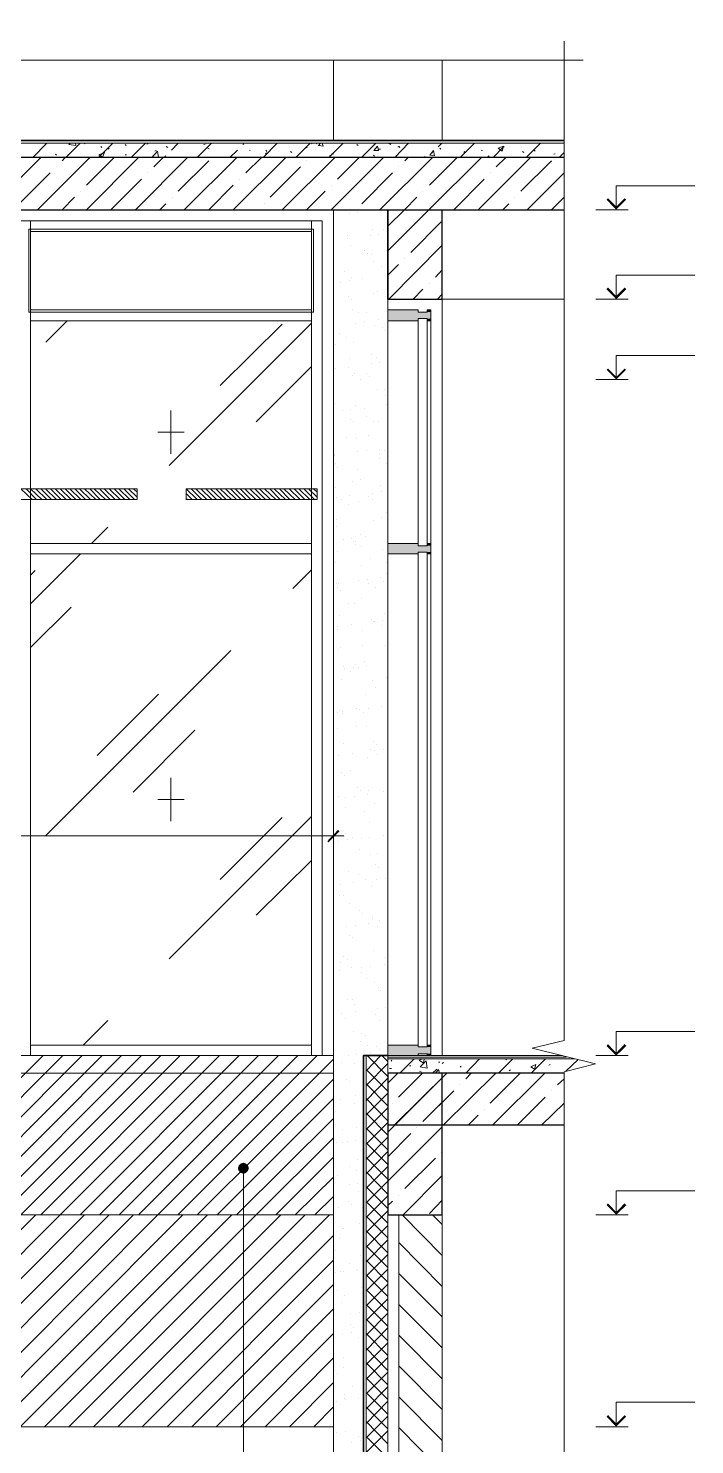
# Model space of a CAD drawing. Header units: millimetres. Extents: x -356862 to 418287, y 0 to 839748.
# Drawn here: x 394611 to 397737, y 784292 to 790936 of the extents above; entities that cross this region are included whole.
import ezdxf

# ---------------------------------------------------------------- set-up
doc = ezdxf.new("R2010")
doc.units = ezdxf.units.MM
doc.layers.add('PDF _Геометрия', color=7, linetype='Continuous', true_color=0xbababa)
doc.layers.add('PDF _Сплошная заливка', color=7, linetype='Continuous', true_color=0xf50000)

msp = doc.modelspace()

# ---------------------------------------------------------------- linework, layer by layer
at = {"layer": 'PDF _Геометрия', "color": 7, "lineweight": 5}
for points in [[(397212.9051, 790786.9913), (397124.1422, 790786.9913), (384697.3381, 790786.9913), (384660.534, 790936.3728), (384586.9257, 790639.7748), (384550.1216, 790786.9913), (372125.4824, 790786.9913), (372036.7196, 790786.9913)], [(397124.1422, 790875.7542), (397124.1422, 790786.9913), (397124.1422, 786188.6408), (396974.7608, 786151.8367), (397271.3587, 786078.2285), (397124.1422, 786041.4243), (397124.1422, 781440.9089), (397124.1422, 781352.146)], [(397124.1422, 790412.4553), (394097.5443, 790412.4553), (394097.5443, 790330.1872), (394097.5443, 790786.9913)], [(397124.1422, 790408.1254), (394097.5443, 790408.1254)], [(397124.1422, 790397.3006), (394097.5443, 790397.3006)], [(396552.5959, 789665.548), (397124.1422, 789665.548)], [(395084.7608, 786117.1975), (395338.0598, 786117.1975)], [(395459.2969, 786117.1975), (395664.967, 786117.1975)], [(395788.369, 786117.1975), (396041.668, 786117.1975)], [(397115.4824, 786117.1975), (396297.1319, 786117.1975), (396297.1319, 786034.9295)], [(397134.967, 786110.7027), (396297.1319, 786110.7027)], [(397176.101, 786102.0429), (396297.1319, 786102.0429)], [(390414.967, 785370.2903), (396041.668, 785370.2903)], [(390414.967, 784376.579), (396041.668, 784376.579)]]:
    msp.add_lwpolyline(points, dxfattribs=at)
at = {"layer": 'PDF _Геометрия', "color": 7, "lineweight": 9}
for points in [[(396041.668, 790786.9913), (396041.668, 790412.4553)], [(396552.5959, 790412.4553), (396552.5959, 790786.9913)], [(396041.668, 790085.548), (396041.668, 781819.7748)], [(396552.5959, 786117.1975), (396552.5959, 789665.548)], [(390414.967, 786117.1975), (396041.668, 786117.1975)], [(390414.967, 786034.9295), (396041.668, 786034.9295)], [(396349.0907, 785370.2903), (396349.0907, 781687.713)], [(397124.1422, 781687.713), (396552.5959, 781687.713), (396552.5959, 785370.2903)], [(396297.1319, 783480.2903), (396297.1319, 784354.9295)]]:
    msp.add_lwpolyline(points, dxfattribs=at)
at = {"layer": 'PDF _Геометрия', "lineweight": 5}
for points in [[(394632.2866, 790330.1872), (394697.235, 790397.3006)], [(394785.9979, 790330.1872), (394853.1113, 790397.3006)], [(394831.4618, 790397.3006), (394833.6268, 790386.4759), (394801.1526, 790390.8058), (394807.6474, 790397.3006)], [(394872.5959, 790397.3006), (394876.9257, 790395.1357)], [(394939.7093, 790330.1872), (395006.8227, 790397.3006)], [(395093.4206, 790330.1872), (395160.534, 790397.3006)], [(395281.7711, 790364.8264), (395314.2453, 790397.3006)], [(395403.0082, 790330.1872), (395470.1216, 790397.3006)], [(395712.5959, 790330.1872), (395777.5443, 790397.3006)], [(395866.3072, 790330.1872), (395933.4206, 790397.3006)], [(395939.9154, 790397.3006), (395942.0804, 790395.1357)], [(395959.4, 790397.3006), (395963.7299, 790395.1357)], [(395989.7093, 790397.3006), (395994.0391, 790384.3109), (395972.3897, 790386.4759), (395981.0495, 790397.3006)], [(396020.0185, 790330.1872), (396087.1319, 790397.3006)], [(396173.7299, 790330.1872), (396240.8433, 790397.3006)], [(396299.2969, 790397.3006), (396310.1216, 790390.8058), (396312.2866, 790397.3006)], [(396329.6062, 790330.1872), (396394.5546, 790397.3006)], [(396533.1113, 790379.981), (396550.4309, 790397.3006)], [(396637.0288, 790330.1872), (396704.1422, 790397.3006)], [(396946.6165, 790330.1872), (397013.7299, 790397.3006)], [(394738.369, 790345.3419), (394742.6989, 790341.012)], [(394796.8227, 790343.1769), (394803.3175, 790347.5068)], [(394950.534, 790382.146), (394954.8639, 790377.8161)], [(394974.3484, 790330.1872), (394980.8433, 790332.3522)], [(394985.1732, 790369.1563), (394989.5031, 790373.4862)], [(395065.2763, 790390.8058), (395069.6062, 790386.4759)], [(395065.2763, 790343.1769), (395071.7711, 790343.1769)], [(395167.0288, 790392.9707), (395173.5237, 790395.1357)], [(395190.8433, 790330.1872), (395216.8227, 790360.4965), (395221.1526, 790330.1872)], [(395203.833, 790360.4965), (395210.3278, 790362.6614)], [(395251.4618, 790334.5171), (395255.7917, 790338.847)], [(395257.9567, 790382.146), (395264.4515, 790377.8161)], [(395433.3175, 790390.8058), (395439.8123, 790392.9707)], [(395452.802, 790373.4862), (395459.2969, 790371.3212)], [(395556.7196, 790330.1872), (395591.3587, 790364.8264)], [(395617.3381, 790390.8058), (395621.668, 790395.1357)], [(395647.6474, 790364.8264), (395651.9773, 790362.6614)], [(395723.4206, 790347.5068), (395727.7505, 790351.8367)], [(395725.5855, 790364.8264), (395729.9154, 790358.3315)], [(395840.3278, 790358.3315), (395846.8227, 790354.0017)], [(395911.7711, 790373.4862), (395918.266, 790377.8161)], [(396024.3484, 790338.847), (396030.8433, 790338.847)], [(396035.1732, 790349.6718), (396041.668, 790345.3419)], [(396152.0804, 790390.8058), (396158.5752, 790386.4759)], [(396230.0185, 790341.012), (396234.3484, 790336.6821)], [(396253.833, 790369.1563), (396262.4928, 790369.1563)], [(396344.7608, 790379.981), (396353.4206, 790382.146)], [(396346.9257, 790382.146), (396353.4206, 790377.8161)], [(396422.6989, 790332.3522), (396427.0288, 790330.1872)], [(396468.1629, 790330.1872), (396472.4928, 790334.5171)], [(396500.6371, 790349.6718), (396507.1319, 790354.0017)], [(396541.7711, 790373.4862), (396546.101, 790369.1563)], [(396654.3484, 790354.0017), (396658.6783, 790358.3315)], [(396734.4515, 790364.8264), (396740.9464, 790362.6614)], [(396764.7608, 790330.1872), (396771.2556, 790338.847), (396773.4206, 790330.1872)], [(396790.7402, 790330.1872), (396840.534, 790379.981)], [(396836.2041, 790377.8161), (396842.6989, 790382.146)], [(396929.2969, 790358.3315), (396935.7917, 790354.0017)], [(396983.4206, 790364.8264), (396987.7505, 790360.4965)], [(397076.5134, 790345.3419), (397083.0082, 790347.5068)], [(397100.3278, 790330.1872), (397124.1422, 790354.0017)], [(394424.4515, 790085.548), (394669.0907, 790330.1872)], [(394653.9361, 790085.548), (394898.5752, 790330.1872)], [(394740.534, 790286.8882), (394740.534, 790286.8882)], [(394768.6783, 790315.0326), (394783.833, 790330.1872)], [(394883.4206, 790085.548), (395128.0598, 790330.1872)], [(394883.4206, 790200.2903), (395013.3175, 790330.1872)], [(395112.9051, 790085.548), (395357.5443, 790330.1872)], [(395199.5031, 790286.8882), (395242.802, 790330.1872)], [(395314.2453, 790172.146), (395457.1319, 790315.0326)], [(395342.3897, 790085.548), (395589.1938, 790330.1872)], [(395571.8742, 790085.548), (395818.6783, 790330.1872)], [(395630.3278, 790258.7439), (395703.9361, 790330.1872)], [(395745.0701, 790144.0017), (395887.9567, 790286.8882)], [(395801.3587, 790085.548), (396048.1629, 790330.1872)], [(395916.101, 790315.0326), (395916.101, 790315.0326)], [(396030.8433, 790085.548), (396277.6474, 790330.1872)], [(396061.1526, 790228.4346), (396162.9051, 790330.1872)], [(396260.3278, 790085.548), (396507.1319, 790330.1872)], [(396297.1319, 789892.8676), (396489.8123, 790085.548), (396736.6165, 790330.1872)], [(396346.9257, 790286.8882), (396346.9257, 790286.8882)], [(396377.235, 790315.0326), (396392.3897, 790330.1872)], [(396491.9773, 790200.2903), (396621.8742, 790330.1872)], [(396721.4618, 790085.548), (396966.101, 790330.1872)], [(396805.8948, 790286.8882), (396851.3587, 790330.1872)], [(396920.6371, 790172.146), (397065.6886, 790315.0326)], [(394567.3381, 790113.6924), (394712.3897, 790258.7439)], [(394998.1629, 790085.548), (395141.0495, 790228.4346)], [(395171.3587, 790258.7439), (395171.3587, 790258.7439)], [(395457.1319, 790085.548), (395571.8742, 790200.2903)], [(395602.1835, 790228.4346), (395602.1835, 790228.4346)], [(396030.8433, 790200.2903), (396030.8433, 790200.2903)], [(396175.8948, 790113.6924), (396318.7814, 790258.7439)], [(396606.7196, 790085.548), (396749.6062, 790228.4346)], [(396777.7505, 790258.7439), (396777.7505, 790258.7439)], [(396950.9464, 790085.548), (397124.1422, 790258.7439)], [(394768.6783, 790085.548), (394827.1319, 790144.0017)], [(394855.2763, 790172.146), (394855.2763, 790172.146)], [(395286.101, 790144.0017), (395286.101, 790144.0017)], [(395916.101, 790085.548), (396002.6989, 790172.146)], [(396297.1319, 790007.6099), (396375.0701, 790085.548), (396433.5237, 790144.0017)], [(396461.668, 790172.146), (396461.668, 790172.146)], [(396892.4928, 790144.0017), (396892.4928, 790144.0017)], [(397065.6886, 790085.548), (397124.1422, 790144.0017)], [(395227.6474, 790085.548), (395255.7917, 790113.6924)], [(395686.6165, 790085.548), (395686.6165, 790085.548)], [(395716.9257, 790113.6924), (395716.9257, 790113.6924)], [(396145.5855, 790085.548), (396145.5855, 790085.548)], [(396836.2041, 790085.548), (396864.3484, 790113.6924)], [(396405.3794, 789884.2078), (396548.266, 790029.2594)], [(396301.4618, 789665.548), (396552.5959, 789918.847)], [(396297.1319, 789778.1254), (396346.9257, 789827.9192)], [(396377.235, 789856.0635), (396377.235, 789856.0635)], [(396520.1216, 789769.4656), (396552.5959, 789804.1047)], [(396491.9773, 789741.3212), (396491.9773, 789741.3212)], [(396416.2041, 789665.548), (396461.668, 789713.1769)], [(396530.9464, 789665.548), (396552.5959, 789689.3625)], [(396312.2866, 786091.2181), (396316.6165, 786095.548)], [(396353.4206, 786034.9295), (396420.534, 786102.0429)], [(396468.1629, 786102.0429), (396463.833, 786082.5584), (396444.3484, 786095.548), (396461.668, 786102.0429)], [(396535.2763, 786086.8882), (396541.7711, 786086.8882)], [(396552.5959, 786080.3934), (396559.0907, 786084.7233)], [(396663.0082, 786034.9295), (396727.9567, 786102.0429)], [(396816.7196, 786034.9295), (396883.833, 786102.0429)], [(396849.1938, 786102.0429), (396853.5237, 786097.713)], [(396970.4309, 786034.9295), (397037.5443, 786102.0429)], [(397132.802, 786043.5893), (397189.0907, 786097.713)], [(396297.1319, 785757.8161), (396552.5959, 786013.28)], [(396305.7917, 786056.579), (396314.4515, 786056.579)], [(396327.4412, 785790.2903), (396574.2453, 786034.9295)], [(396398.8845, 786069.5687), (396405.3794, 786069.5687)], [(396446.5134, 786043.5893), (396453.0082, 786041.4243)], [(396507.1319, 786034.9295), (396526.6165, 786054.414)], [(396520.1216, 786034.9295), (396535.2763, 786052.2491), (396539.6062, 786034.9295)], [(396556.9257, 785790.2903), (396803.7299, 786034.9295)], [(396637.0288, 786067.4037), (396641.3587, 786063.0738)], [(396641.3587, 786037.0944), (396643.5237, 786034.9295)], [(396663.0082, 786008.9501), (396688.9876, 786034.9295)], [(396777.7505, 785894.2078), (396918.4721, 786034.9295)], [(396788.5752, 785790.2903), (397033.2144, 786034.9295)], [(396866.5134, 786045.7542), (396873.0082, 786050.0841)], [(397052.6989, 786071.7336), (397059.1938, 786076.0635)], [(396606.7196, 785952.6614), (396461.668, 785807.6099), (396552.5959, 785898.5377)], [(396634.8639, 785980.8058), (396634.8639, 785980.8058)], [(397065.6886, 785952.6614), (397065.6886, 785952.6614)], [(397093.833, 785980.8058), (397124.1422, 786008.9501)], [(396318.7814, 785894.2078), (396318.7814, 785894.2078)], [(396318.7814, 785894.2078), (396318.7814, 785894.2078)], [(396903.3175, 785790.2903), (397035.3794, 785922.3522)], [(397018.0598, 785790.2903), (397124.1422, 785894.2078)], [(396673.833, 785790.2903), (396721.4618, 785837.9192)], [(396749.6062, 785866.0635), (396749.6062, 785866.0635)], [(396297.1319, 785528.3315), (396552.5959, 785783.7955)], [(396297.1319, 785643.0738), (396405.3794, 785751.3212)], [(396433.5237, 785779.4656), (396433.5237, 785779.4656)], [(396377.235, 785493.6924), (396520.1216, 785636.579)], [(396548.266, 785664.7233), (396548.266, 785664.7233)], [(396368.5752, 785370.2903), (396552.5959, 785554.3109)], [(396297.1319, 785413.5893), (396318.7814, 785435.2388)], [(396346.9257, 785463.3831), (396346.9257, 785463.3831)], [(396491.9773, 785376.7852), (396552.5959, 785439.5687)], [(396552.5959, 785179.7748), (396364.2453, 785370.2903)], [(396552.5959, 785324.8264), (396507.1319, 785370.2903)], [(396552.5959, 785034.7233), (396349.0907, 785240.3934)], [(396552.5959, 784891.8367), (396349.0907, 785095.3419)], [(396552.5959, 784746.7852), (396349.0907, 784950.2903)], [(396552.5959, 784601.7336), (396349.0907, 784805.2388)], [(396552.5959, 784456.6821), (396349.0907, 784662.3522)], [(396552.5959, 784311.6305), (396349.0907, 784517.3006)], [(396552.5959, 784166.579), (396349.0907, 784372.2491)]]:
    msp.add_lwpolyline(points, dxfattribs=at)
for points in [[(394967.8536, 790354.0017), (394959.1938, 790332.3522), (394941.8742, 790343.1769)], [(396249.5031, 790384.3109), (396253.833, 790362.6614), (396232.1835, 790362.6614)], [(396511.4618, 790362.6614), (396515.7917, 790338.847), (396494.1422, 790341.012)], [(396840.534, 790384.3109), (396814.5546, 790373.4862), (396834.0391, 790360.4965)], [(396448.6783, 786065.2388), (396476.8227, 786093.3831), (396481.1526, 786058.7439)], [(396344.7608, 786034.9295), (396297.1319, 785987.3006)], [(396459.5031, 786034.9295), (396346.9257, 785922.3522)], [(396992.0804, 786076.0635), (396968.266, 786065.2388), (396985.5855, 786054.414)]]:
    msp.add_lwpolyline(points, close=True, dxfattribs=at)
at = {"layer": 'PDF _Геометрия', "color": 7, "lineweight": 30}
for points in [[(397124.1422, 790330.1872), (393995.7917, 790330.1872), (393995.7917, 790085.548), (397124.1422, 790085.548)], [(396297.1319, 790085.548), (396297.1319, 789665.548), (396552.5959, 789665.548), (396552.5959, 790085.548)], [(397124.1422, 785790.2903), (396297.1319, 785790.2903), (396297.1319, 785370.2903), (396552.5959, 785370.2903), (396552.5959, 786034.9295)], [(397124.1422, 786034.9295), (396297.1319, 786034.9295), (396297.1319, 785790.2903)]]:
    msp.add_lwpolyline(points, dxfattribs=at)
at = {"layer": 'PDF _Геометрия', "color": 112, "lineweight": 5, "true_color": 0x00b85c}
for points in [[(397368.7814, 790085.548), (397368.7814, 790198.1254), (397736.8227, 790198.1254)], [(397273.5237, 790085.548), (397425.0701, 790085.548)], [(397368.7814, 789665.548), (397368.7814, 789778.1254), (397736.8227, 789778.1254)], [(397273.5237, 789665.548), (397425.0701, 789665.548)], [(397368.7814, 789288.847), (397368.7814, 789401.4243), (397736.8227, 789401.4243)], [(397273.5237, 789288.847), (397425.0701, 789288.847)], [(397368.7814, 786117.1975), (397368.7814, 786229.7748), (397736.8227, 786229.7748)], [(397273.5237, 786117.1975), (397425.0701, 786117.1975)], [(397368.7814, 785370.2903), (397368.7814, 785482.8676), (397736.8227, 785482.8676)], [(397273.5237, 785370.2903), (397425.0701, 785370.2903)], [(397368.7814, 784376.579), (397368.7814, 784491.3212), (397736.8227, 784491.3212)], [(397273.5237, 784376.579), (397425.0701, 784376.579)]]:
    msp.add_lwpolyline(points, dxfattribs=at)
at = {"layer": 'PDF _Геометрия', "color": 112, "lineweight": 0, "true_color": 0x00b85c}
for points, const_width in [([(397412.0804, 790136.4243), (397368.7814, 790093.1254), (397326.5649, 790136.4243)], 10.7159), ([(397412.0804, 789716.4243), (397368.7814, 789673.1254), (397326.5649, 789716.4243)], 10.7159), ([(397412.0804, 789337.5584), (397368.7814, 789295.3419), (397326.5649, 789337.5584)], 9.1851), ([(397412.0804, 784427.4553), (397368.7814, 784384.1563), (397326.5649, 784427.4553)], 10.7159)]:
    msp.add_lwpolyline(points, dxfattribs=dict(at, const_width=const_width))
at = {"layer": 'PDF _Геометрия', "color": 24, "lineweight": 18, "true_color": 0xa12502}
msp.add_lwpolyline([(396297.1319, 786117.1975), (396182.3897, 786117.1975), (396182.3897, 785370.2903), (396182.3897, 781917.1975), (396041.668, 781917.1975), (396041.668, 790085.548), (396297.1319, 790085.548)], close=True, dxfattribs=at)
for points in [[(396117.4412, 790066.0635), (396117.4412, 790066.0635)], [(396156.4103, 790070.3934), (396156.4103, 790070.3934)], [(396041.668, 790027.0944), (396041.668, 790027.0944)], [(396043.833, 789944.8264), (396043.833, 789944.8264)], [(396108.7814, 789964.3109), (396108.7814, 789964.3109)], [(396108.7814, 789951.3212), (396108.7814, 789951.3212)], [(396214.8639, 789966.4759), (396214.8639, 789966.4759)], [(396223.5237, 789992.4553), (396223.5237, 789992.4553)], [(396253.833, 789970.8058), (396253.833, 789970.8058)], [(396275.4824, 789994.6202), (396275.4824, 789994.6202)], [(396121.7711, 789916.6821), (396121.7711, 789916.6821)], [(396186.7196, 789895.0326), (396186.7196, 789895.0326)], [(396186.7196, 789892.8676), (396186.7196, 789892.8676)], [(396201.8742, 789879.8779), (396201.8742, 789879.8779)], [(396221.3587, 789873.3831), (396221.3587, 789873.3831)], [(396227.8536, 789843.0738), (396227.8536, 789843.0738)], [(396268.9876, 789819.2594), (396268.9876, 789819.2594)], [(396076.3072, 789745.6511), (396076.3072, 789745.6511)], [(396095.7917, 789797.6099), (396095.7917, 789797.6099)], [(396117.4412, 789752.146), (396117.4412, 789752.146)], [(396128.266, 789765.1357), (396128.266, 789765.1357)], [(396180.2247, 789760.8058), (396180.2247, 789760.8058)], [(396286.3072, 789773.7955), (396286.3072, 789773.7955)], [(396113.1113, 789678.5377), (396113.1113, 789678.5377)], [(396232.1835, 789691.5274), (396232.1835, 789691.5274)], [(396249.5031, 789700.1872), (396249.5031, 789700.1872)], [(396284.1422, 789678.5377), (396284.1422, 789678.5377)], [(396126.101, 789665.548), (396126.101, 789665.548)], [(396132.5959, 789615.7542), (396132.5959, 789615.7542)], [(396158.5752, 789602.7645), (396158.5752, 789602.7645)], [(396195.3794, 789602.7645), (396195.3794, 789602.7645)], [(396041.668, 789539.981), (396041.668, 789539.981)], [(396147.7505, 789552.9707), (396147.7505, 789552.9707)], [(396188.8845, 789559.4656), (396188.8845, 789559.4656)], [(396236.5134, 789542.146), (396236.5134, 789542.146)], [(396251.668, 789568.1254), (396251.668, 789568.1254)], [(396069.8123, 789505.3419), (396069.8123, 789505.3419)], [(396104.4515, 789483.6924), (396104.4515, 789483.6924)], [(396273.3175, 789531.3212), (396273.3175, 789531.3212)], [(396286.3072, 789518.3315), (396286.3072, 789518.3315)], [(396052.4928, 789451.2181), (396052.4928, 789451.2181)], [(396136.9257, 789464.2078), (396136.9257, 789464.2078)], [(396221.3587, 789407.9192), (396221.3587, 789407.9192)], [(396050.3278, 789338.6408), (396050.3278, 789338.6408)], [(396113.1113, 789347.3006), (396113.1113, 789347.3006)], [(396119.6062, 789388.4346), (396119.6062, 789388.4346)], [(396219.1938, 789362.4553), (396219.1938, 789362.4553)], [(396243.0082, 789392.7645), (396243.0082, 789392.7645)], [(396260.3278, 789366.7852), (396260.3278, 789366.7852)], [(396132.5959, 789308.3315), (396132.5959, 789308.3315)], [(396141.2556, 789314.8264), (396141.2556, 789314.8264)], [(396167.235, 789288.847), (396167.235, 789288.847)], [(396197.5443, 789316.9913), (396197.5443, 789316.9913)], [(396212.6989, 789304.0017), (396212.6989, 789304.0017)], [(396041.668, 789213.0738), (396041.668, 789213.0738)], [(396247.3381, 789241.2181), (396247.3381, 789241.2181)], [(396279.8123, 789241.2181), (396279.8123, 789241.2181)], [(396284.1422, 789213.0738), (396284.1422, 789213.0738)], [(396045.9979, 789174.1047), (396045.9979, 789174.1047)], [(396082.802, 789141.6305), (396082.802, 789141.6305)], [(396121.7711, 789145.9604), (396121.7711, 789145.9604)], [(396147.7505, 789165.445), (396147.7505, 789165.445)], [(396186.7196, 789154.6202), (396186.7196, 789154.6202)], [(396292.802, 789169.7748), (396292.802, 789169.7748)], [(396041.668, 789083.1769), (396041.668, 789083.1769)], [(396123.9361, 789102.6614), (396123.9361, 789102.6614)], [(396136.9257, 789089.6718), (396136.9257, 789089.6718)], [(396197.5443, 789113.4862), (396197.5443, 789113.4862)], [(396230.0185, 789094.0017), (396230.0185, 789094.0017)], [(396251.668, 789091.8367), (396251.668, 789091.8367)], [(396104.4515, 789018.2285), (396104.4515, 789018.2285)], [(396152.0804, 789013.8986), (396152.0804, 789013.8986)], [(396206.2041, 789026.8882), (396206.2041, 789026.8882)], [(396048.1629, 788935.9604), (396048.1629, 788935.9604)], [(396154.2453, 788948.9501), (396154.2453, 788948.9501)], [(396195.3794, 788955.445), (396195.3794, 788955.445)], [(396258.1629, 788961.9398), (396258.1629, 788961.9398)], [(396258.1629, 788942.4553), (396258.1629, 788942.4553)], [(396281.9773, 788955.445), (396281.9773, 788955.445)], [(396045.9979, 788933.7955), (396045.9979, 788933.7955)], [(396048.1629, 788888.3315), (396048.1629, 788888.3315)], [(396050.3278, 788896.9913), (396050.3278, 788896.9913)], [(396063.3175, 788875.3419), (396063.3175, 788875.3419)], [(396260.3278, 788918.6408), (396260.3278, 788918.6408)], [(396292.802, 788896.9913), (396292.802, 788896.9913)], [(396130.4309, 788812.5584), (396130.4309, 788812.5584)], [(396156.4103, 788864.5171), (396156.4103, 788864.5171)], [(396167.235, 788821.2181), (396167.235, 788821.2181)], [(396052.4928, 788784.414), (396052.4928, 788784.414)], [(396119.6062, 788743.28), (396119.6062, 788743.28)], [(396208.369, 788741.1151), (396208.369, 788741.1151)], [(396225.6886, 788756.2697), (396225.6886, 788756.2697)], [(396262.4928, 788790.9089), (396262.4928, 788790.9089)], [(396266.8227, 788762.7645), (396266.8227, 788762.7645)], [(396056.8227, 788734.6202), (396056.8227, 788734.6202)], [(396080.6371, 788723.7955), (396080.6371, 788723.7955)], [(396113.1113, 788702.146), (396113.1113, 788702.146)], [(396160.7402, 788715.1357), (396160.7402, 788715.1357)], [(396223.5237, 788728.1254), (396223.5237, 788728.1254)], [(396056.8227, 788632.8676), (396056.8227, 788632.8676)], [(396230.0185, 788626.3728), (396230.0185, 788626.3728)], [(396266.8227, 788641.5274), (396266.8227, 788641.5274)], [(396290.6371, 788665.3419), (396290.6371, 788665.3419)], [(396056.8227, 788598.2285), (396056.8227, 788598.2285)], [(396087.1319, 788537.6099), (396087.1319, 788537.6099)], [(396128.266, 788541.9398), (396128.266, 788541.9398)], [(396167.235, 788563.5893), (396167.235, 788563.5893)], [(396191.0495, 788550.5996), (396191.0495, 788550.5996)], [(396061.1526, 788483.4862), (396061.1526, 788483.4862)], [(396134.7608, 788526.7852), (396134.7608, 788526.7852)], [(396143.4206, 788528.9501), (396143.4206, 788528.9501)], [(396147.7505, 788513.7955), (396147.7505, 788513.7955)], [(396175.8948, 788507.3006), (396175.8948, 788507.3006)], [(396271.1526, 788489.981), (396271.1526, 788489.981)], [(396050.3278, 788431.5274), (396050.3278, 788431.5274)], [(396171.5649, 788414.2078), (396171.5649, 788414.2078)], [(396217.0288, 788451.012), (396217.0288, 788451.012)], [(396292.802, 788431.5274), (396292.802, 788431.5274)], [(396158.5752, 788344.9295), (396158.5752, 788344.9295)], [(396199.7093, 788349.2594), (396199.7093, 788349.2594)], [(396262.4928, 788357.9192), (396262.4928, 788357.9192)], [(396277.6474, 788340.5996), (396277.6474, 788340.5996)], [(396292.802, 788379.5687), (396292.802, 788379.5687)], [(396054.6577, 788329.7748), (396054.6577, 788329.7748)], [(396058.9876, 788312.4553), (396058.9876, 788312.4553)], [(396065.4824, 788334.1047), (396065.4824, 788334.1047)], [(396074.1422, 788299.4656), (396074.1422, 788299.4656)], [(396206.2041, 788331.9398), (396206.2041, 788331.9398)], [(396238.6783, 788312.4553), (396238.6783, 788312.4553)], [(396113.1113, 788236.6821), (396113.1113, 788236.6821)], [(396141.2556, 788236.6821), (396141.2556, 788236.6821)], [(396175.8948, 788262.6614), (396175.8948, 788262.6614)], [(396071.9773, 788182.5584), (396071.9773, 788182.5584)], [(396126.101, 788139.2594), (396126.101, 788139.2594)], [(396219.1938, 788165.2388), (396219.1938, 788165.2388)], [(396232.1835, 788152.2491), (396232.1835, 788152.2491)], [(396234.3484, 788152.2491), (396234.3484, 788152.2491)], [(396271.1526, 788156.579), (396271.1526, 788156.579)], [(396281.9773, 788191.2181), (396281.9773, 788191.2181)], [(396058.9876, 788115.445), (396058.9876, 788115.445)], [(396061.1526, 788130.5996), (396061.1526, 788130.5996)], [(396180.2247, 788113.28), (396180.2247, 788113.28)], [(396268.9876, 788137.0944), (396268.9876, 788137.0944)], [(396067.6474, 788022.3522), (396067.6474, 788022.3522)], [(396076.3072, 788033.1769), (396076.3072, 788033.1769)], [(396178.0598, 788041.8367), (396178.0598, 788041.8367)], [(396286.3072, 788039.6718), (396286.3072, 788039.6718)], [(396089.2969, 787942.2491), (396089.2969, 787942.2491)], [(396145.5855, 787950.9089), (396145.5855, 787950.9089)], [(396186.7196, 787963.8986), (396186.7196, 787963.8986)], [(396197.5443, 787946.579), (396197.5443, 787946.579)], [(396080.6371, 787881.6305), (396080.6371, 787881.6305)], [(396093.6268, 787931.4243), (396093.6268, 787931.4243)], [(396121.7711, 787920.5996), (396121.7711, 787920.5996)], [(396134.7608, 787937.9192), (396134.7608, 787937.9192)], [(396158.5752, 787937.9192), (396158.5752, 787937.9192)], [(396225.6886, 787875.1357), (396225.6886, 787875.1357)], [(396290.6371, 787890.2903), (396290.6371, 787890.2903)], [(396191.0495, 787812.3522), (396191.0495, 787812.3522)], [(396240.8433, 787844.8264), (396240.8433, 787844.8264)], [(396152.0804, 787747.4037), (396152.0804, 787747.4037)], [(396206.2041, 787745.2388), (396206.2041, 787745.2388)], [(396268.9876, 787753.8986), (396268.9876, 787753.8986)], [(396297.1319, 787740.9089), (396297.1319, 787740.9089)], [(396058.9876, 787725.7542), (396058.9876, 787725.7542)], [(396069.8123, 787736.579), (396069.8123, 787736.579)], [(396084.967, 787732.2491), (396084.967, 787732.2491)], [(396084.967, 787723.5893), (396084.967, 787723.5893)], [(396165.0701, 787738.7439), (396165.0701, 787738.7439)], [(396184.5546, 787725.7542), (396184.5546, 787725.7542)], [(396061.1526, 787649.981), (396061.1526, 787649.981)], [(396152.0804, 787660.8058), (396152.0804, 787660.8058)], [(396195.3794, 787662.9707), (396195.3794, 787662.9707)], [(396091.4618, 787582.8676), (396091.4618, 787582.8676)], [(396214.8639, 787552.5584), (396214.8639, 787552.5584)], [(396230.0185, 787589.3625), (396230.0185, 787589.3625)], [(396236.5134, 787548.2285), (396236.5134, 787548.2285)], [(396245.1732, 787576.3728), (396245.1732, 787576.3728)], [(396277.6474, 787552.5584), (396277.6474, 787552.5584)], [(396067.6474, 787524.414), (396067.6474, 787524.414)], [(396130.4309, 787533.0738), (396130.4309, 787533.0738)], [(396201.8742, 787513.5893), (396201.8742, 787513.5893)], [(396247.3381, 787530.9089), (396247.3381, 787530.9089)], [(396078.4721, 787446.4759), (396078.4721, 787446.4759)], [(396095.7917, 787431.3212), (396095.7917, 787431.3212)], [(396123.9361, 787455.1357), (396123.9361, 787455.1357)], [(396154.2453, 787375.0326), (396154.2453, 787375.0326)], [(396169.4, 787362.0429), (396169.4, 787362.0429)], [(396206.2041, 787362.0429), (396206.2041, 787362.0429)], [(396277.6474, 787355.548), (396277.6474, 787355.548)], [(396067.6474, 787333.8986), (396067.6474, 787333.8986)], [(396100.1216, 787327.4037), (396100.1216, 787327.4037)], [(396100.1216, 787281.9398), (396100.1216, 787281.9398)], [(396139.0907, 787331.7336), (396139.0907, 787331.7336)], [(396204.0391, 787340.3934), (396204.0391, 787340.3934)], [(396236.5134, 787299.2594), (396236.5134, 787299.2594)], [(396186.7196, 787260.2903), (396186.7196, 787260.2903)], [(396210.534, 787212.6614), (396210.534, 787212.6614)], [(396080.6371, 787160.7027), (396080.6371, 787160.7027)], [(396095.7917, 787145.548), (396095.7917, 787145.548)], [(396097.9567, 787160.7027), (396097.9567, 787160.7027)], [(396275.4824, 787147.713), (396275.4824, 787147.713)], [(396065.4824, 787121.7336), (396065.4824, 787121.7336)], [(396106.6165, 787132.5584), (396106.6165, 787132.5584)], [(396130.4309, 787139.0532), (396130.4309, 787139.0532)], [(396162.9051, 787084.9295), (396162.9051, 787084.9295)], [(396171.5649, 787134.7233), (396171.5649, 787134.7233)], [(396212.6989, 787141.2181), (396212.6989, 787141.2181)], [(396214.8639, 787061.1151), (396214.8639, 787061.1151)], [(396240.8433, 787013.4862), (396240.8433, 787013.4862)], [(396249.5031, 787063.28), (396249.5031, 787063.28)], [(396110.9464, 786981.012), (396110.9464, 786981.012)], [(396160.7402, 786965.8573), (396160.7402, 786965.8573)], [(396193.2144, 786944.2078), (396193.2144, 786944.2078)], [(396253.833, 787000.4965), (396253.833, 787000.4965)], [(396284.1422, 786948.5377), (396284.1422, 786948.5377)], [(396074.1422, 786920.3934), (396074.1422, 786920.3934)], [(396136.9257, 786929.0532), (396136.9257, 786929.0532)], [(396221.3587, 786911.7336), (396221.3587, 786911.7336)], [(396243.0082, 786942.0429), (396243.0082, 786942.0429)], [(396069.8123, 786868.4346), (396069.8123, 786868.4346)], [(396089.2969, 786870.5996), (396089.2969, 786870.5996)], [(396115.2763, 786831.6305), (396115.2763, 786831.6305)], [(396165.0701, 786799.1563), (396165.0701, 786799.1563)], [(396180.2247, 786786.1666), (396180.2247, 786786.1666)], [(396223.5237, 786771.012), (396223.5237, 786771.012)], [(396225.6886, 786762.3522), (396225.6886, 786762.3522)], [(396255.9979, 786749.3625), (396255.9979, 786749.3625)], [(396104.4515, 786723.3831), (396104.4515, 786723.3831)], [(396119.6062, 786680.0841), (396119.6062, 786680.0841)], [(396145.5855, 786727.713), (396145.5855, 786727.713)], [(396208.369, 786736.3728), (396208.369, 786736.3728)], [(396247.3381, 786723.3831), (396247.3381, 786723.3831)], [(396132.5959, 786673.5893), (396132.5959, 786673.5893)], [(396230.0185, 786610.8058), (396230.0185, 786610.8058)], [(396043.833, 786574.0017), (396043.833, 786574.0017)], [(396076.3072, 786554.5171), (396076.3072, 786554.5171)], [(396091.4618, 786582.6614), (396091.4618, 786582.6614)], [(396106.6165, 786569.6718), (396106.6165, 786569.6718)], [(396279.8123, 786543.6924), (396279.8123, 786543.6924)], [(396286.3072, 786576.1666), (396286.3072, 786576.1666)], [(396071.9773, 786515.548), (396071.9773, 786515.548)], [(396126.101, 786530.7027), (396126.101, 786530.7027)], [(396173.7299, 786509.0532), (396173.7299, 786509.0532)], [(396175.8948, 786530.7027), (396175.8948, 786530.7027)], [(396195.3794, 786478.7439), (396195.3794, 786478.7439)], [(396217.0288, 786535.0326), (396217.0288, 786535.0326)], [(396234.3484, 786461.4243), (396234.3484, 786461.4243)], [(396251.668, 786437.6099), (396251.668, 786437.6099)], [(396264.6577, 786424.6202), (396264.6577, 786424.6202)], [(396106.6165, 786379.1563), (396106.6165, 786379.1563)], [(396130.4309, 786381.3212), (396130.4309, 786381.3212)], [(396139.0907, 786357.5068), (396139.0907, 786357.5068)], [(396080.6371, 786316.3728), (396080.6371, 786316.3728)], [(396097.9567, 786292.5584), (396097.9567, 786292.5584)], [(396143.4206, 786325.0326), (396143.4206, 786325.0326)], [(396240.8433, 786312.0429), (396240.8433, 786312.0429)], [(396249.5031, 786338.0223), (396249.5031, 786338.0223)], [(396258.1629, 786283.8986), (396258.1629, 786283.8986)], [(396288.4721, 786342.3522), (396288.4721, 786342.3522)], [(396134.7608, 786229.7748), (396134.7608, 786229.7748)], [(396175.8948, 786223.28), (396175.8948, 786223.28)], [(396169.4, 786184.3109), (396169.4, 786184.3109)], [(396191.0495, 786210.2903), (396191.0495, 786210.2903)], [(396201.8742, 786162.6614), (396201.8742, 786162.6614)], [(396245.1732, 786160.4965), (396245.1732, 786160.4965)], [(396258.1629, 786147.5068), (396258.1629, 786147.5068)], [(396078.4721, 786086.8882), (396078.4721, 786086.8882)], [(396110.9464, 786117.1975), (396110.9464, 786117.1975)], [(396139.0907, 786080.3934), (396139.0907, 786080.3934)], [(396152.0804, 786123.6924), (396152.0804, 786123.6924)], [(396214.8639, 786132.3522), (396214.8639, 786132.3522)], [(396045.9979, 786008.9501), (396045.9979, 786008.9501)], [(396102.2866, 786006.7852), (396102.2866, 786006.7852)], [(396115.2763, 785993.7955), (396115.2763, 785993.7955)], [(396076.3072, 785911.5274), (396076.3072, 785911.5274)], [(396141.2556, 785892.0429), (396141.2556, 785892.0429)], [(396145.5855, 785928.847), (396145.5855, 785928.847)], [(396050.3278, 785857.4037), (396050.3278, 785857.4037)], [(396041.668, 785779.4656), (396041.668, 785779.4656)], [(396052.4928, 785792.4553), (396052.4928, 785792.4553)], [(396084.967, 785772.9707), (396084.967, 785772.9707)], [(396149.9154, 785779.4656), (396149.9154, 785779.4656)], [(396043.833, 785705.8573), (396043.833, 785705.8573)], [(396056.8227, 785708.0223), (396056.8227, 785708.0223)], [(396084.967, 785710.1872), (396084.967, 785710.1872)], [(396108.7814, 785716.6821), (396108.7814, 785716.6821)], [(396147.7505, 785718.847), (396147.7505, 785718.847)], [(396154.2453, 785630.0841), (396154.2453, 785630.0841)], [(396061.1526, 785556.4759), (396061.1526, 785556.4759)], [(396115.2763, 785597.6099), (396115.2763, 785597.6099)], [(396149.9154, 785578.1254), (396149.9154, 785578.1254)], [(396117.4412, 785513.1769), (396117.4412, 785513.1769)], [(396156.4103, 785519.6718), (396156.4103, 785519.6718)], [(396113.1113, 785430.9089), (396113.1113, 785430.9089)], [(396126.101, 785417.9192), (396126.101, 785417.9192)], [(396158.5752, 785478.5377), (396158.5752, 785478.5377)], [(396065.4824, 785407.0944), (396065.4824, 785407.0944)], [(396178.0598, 785402.7645), (396178.0598, 785402.7645)], [(396082.802, 785307.5068), (396082.802, 785307.5068)], [(396087.1319, 785305.3419), (396087.1319, 785305.3419)], [(396165.0701, 785329.1563), (396165.0701, 785329.1563)], [(396069.8123, 785257.713), (396069.8123, 785257.713)], [(396052.4928, 785203.5893), (396052.4928, 785203.5893)], [(396169.4, 785179.7748), (396169.4, 785179.7748)], [(396050.3278, 785101.8367), (396050.3278, 785101.8367)], [(396076.3072, 785106.1666), (396076.3072, 785106.1666)], [(396091.4618, 785106.1666), (396091.4618, 785106.1666)], [(396119.6062, 785140.8058), (396119.6062, 785140.8058)], [(396149.9154, 785110.4965), (396149.9154, 785110.4965)], [(396154.2453, 785114.8264), (396154.2453, 785114.8264)], [(396173.7299, 785028.2285), (396173.7299, 785028.2285)], [(396061.1526, 785013.0738), (396061.1526, 785013.0738)], [(396080.6371, 784956.7852), (396080.6371, 784956.7852)], [(396095.7917, 784991.4243), (396095.7917, 784991.4243)], [(396045.9979, 784926.4759), (396045.9979, 784926.4759)], [(396121.7711, 784909.1563), (396121.7711, 784909.1563)], [(396162.9051, 784913.4862), (396162.9051, 784913.4862)], [(396123.9361, 784855.0326), (396123.9361, 784855.0326)], [(396136.9257, 784842.0429), (396136.9257, 784842.0429)], [(396180.2247, 784878.847), (396180.2247, 784878.847)], [(396084.967, 784807.4037), (396084.967, 784807.4037)], [(396126.101, 784816.0635), (396126.101, 784816.0635)], [(396158.5752, 784796.579), (396158.5752, 784796.579)], [(396089.2969, 784701.3212), (396089.2969, 784701.3212)], [(396048.1629, 784640.7027), (396048.1629, 784640.7027)], [(396063.3175, 784627.713), (396063.3175, 784627.713)], [(396089.2969, 784655.8573), (396089.2969, 784655.8573)], [(396130.4309, 784564.9295), (396130.4309, 784564.9295)], [(396056.8227, 784495.6511), (396056.8227, 784495.6511)], [(396095.7917, 784525.9604), (396095.7917, 784525.9604)], [(396095.7917, 784506.4759), (396095.7917, 784506.4759)], [(396097.9567, 784502.146), (396097.9567, 784502.146)], [(396160.7402, 784510.8058), (396160.7402, 784510.8058)], [(396100.1216, 784354.9295), (396100.1216, 784354.9295)], [(396056.8227, 784350.5996), (396056.8227, 784350.5996)], [(396128.266, 784302.9707), (396128.266, 784302.9707)], [(396158.5752, 784328.9501), (396158.5752, 784328.9501)], [(396169.4, 784309.4656), (396169.4, 784309.4656)]]:
    msp.add_lwpolyline(points, dxfattribs=at)
at = {"layer": 'PDF _Геометрия', "color": 24, "lineweight": 30, "true_color": 0xa12502}
msp.add_lwpolyline([(396297.1319, 789665.548), (396297.1319, 790085.548)], dxfattribs=at)
at = {"layer": 'PDF _Геометрия', "color": 252, "lineweight": 5, "true_color": 0x989898}
for points in [[(394621.4618, 789589.7748), (394621.4618, 788494.3109), (394621.4618, 786117.1975), (394621.4618, 786166.9913), (395939.9154, 786166.9913), (395939.9154, 786117.1975), (394621.4618, 786117.1975), (394571.668, 786117.1975), (394571.668, 788494.3109), (394571.668, 789589.7748), (394571.668, 790033.5893), (394621.4618, 790033.5893)], [(395939.9154, 790033.5893), (395939.9154, 789983.7955), (394621.4618, 789983.7955), (394621.4618, 790033.5893)], [(395989.7093, 789589.7748), (395989.7093, 788494.3109), (395989.7093, 786117.1975), (395939.9154, 786117.1975), (395939.9154, 788494.3109), (395939.9154, 789589.7748), (395939.9154, 790033.5893), (395989.7093, 790033.5893)], [(395939.9154, 789615.7542), (395939.9154, 789563.7955), (394621.4618, 789563.7955), (394621.4618, 789615.7542)], [(395939.9154, 788520.2903), (395939.9154, 788470.4965), (394621.4618, 788470.4965), (394621.4618, 788520.2903)]]:
    msp.add_lwpolyline(points, close=True, dxfattribs=at)
at = {"layer": 'PDF _Геометрия', "color": 7, "lineweight": 5}
for points in [[(394612.802, 789604.9295), (395948.5752, 789604.9295), (395948.5752, 789994.6202), (394612.802, 789994.6202)], [(396440.0185, 789574.6202), (396440.0185, 788509.4656), (396481.1526, 788509.4656), (396481.1526, 789574.6202)], [(396440.0185, 788479.1563), (396440.0185, 786158.3315), (396481.1526, 786158.3315), (396481.1526, 788479.1563)]]:
    msp.add_lwpolyline(points, close=True, dxfattribs=at)
at = {"layer": 'PDF _Геометрия', "color": 7, "lineweight": 20}
for points in [[(396481.1526, 789604.9295), (396440.0185, 789604.9295), (396440.0185, 789615.7542), (396297.1319, 789615.7542), (396297.1319, 789563.7955), (396440.0185, 789563.7955), (396440.0185, 789574.6202), (396481.1526, 789574.6202), (396481.1526, 789563.7955), (396498.4721, 789563.7955), (396498.4721, 789615.7542), (396481.1526, 789615.7542)], [(396481.1526, 788509.4656), (396440.0185, 788509.4656), (396440.0185, 788520.2903), (396297.1319, 788520.2903), (396297.1319, 788470.4965), (396440.0185, 788470.4965), (396440.0185, 788479.1563), (396481.1526, 788479.1563), (396481.1526, 788470.4965), (396498.4721, 788470.4965), (396498.4721, 788520.2903), (396481.1526, 788520.2903)], [(396481.1526, 786166.9913), (396481.1526, 786158.3315), (396440.0185, 786158.3315), (396440.0185, 786166.9913), (396297.1319, 786166.9913), (396297.1319, 786117.1975), (396440.0185, 786117.1975), (396440.0185, 786125.8573), (396481.1526, 786125.8573), (396481.1526, 786117.1975), (396498.4721, 786117.1975), (396498.4721, 786166.9913)]]:
    msp.add_lwpolyline(points, close=True, dxfattribs=at)
at = {"layer": 'PDF _Геометрия', "color": 254, "lineweight": 5, "true_color": 0xdcdcdc}
for points in [[(394692.9051, 789464.2078), (394792.4928, 789563.7955)], [(395270.9464, 788886.1666), (395939.9154, 789552.9707)], [(395511.2556, 789260.7027), (395801.3587, 789548.6408)], [(395680.1216, 789089.6718), (395939.9154, 789349.4656)], [(395279.6062, 789143.7955), (395279.6062, 788940.2903)], [(395218.9876, 789042.0429), (395342.3897, 789042.0429)], [(394907.235, 788520.2903), (394983.0082, 788596.0635)], [(394621.4618, 788236.6821), (394855.2763, 788470.4965)], [(394621.4618, 788370.9089), (394643.1113, 788392.5584)], [(395851.1526, 788308.1254), (395939.9154, 788396.8882)], [(394621.4618, 788031.012), (394811.9773, 788221.5274)], [(394692.9051, 787149.8779), (395561.0495, 788018.0223)], [(394933.2144, 787524.414), (395221.1526, 787812.3522)], [(395102.0804, 787353.3831), (395392.1835, 787643.4862)], [(395279.6062, 787420.4965), (395279.6062, 787216.9913)], [(395218.9876, 787318.7439), (395342.3897, 787318.7439)], [(395270.9464, 786571.8367), (395939.9154, 787238.6408)], [(395511.2556, 786944.2078), (395801.3587, 787234.3109)], [(395680.1216, 786775.3419), (395939.9154, 787032.9707)], [(394868.266, 786166.9913), (394983.0082, 786281.7336)]]:
    msp.add_lwpolyline(points, dxfattribs=at)
at = {"layer": 'PDF _Геометрия', "color": 252, "lineweight": 5, "true_color": 0x989898}
for points in [[(396297.1319, 789563.7955), (396297.1319, 788520.2903)], [(396498.4721, 789563.7955), (396498.4721, 788520.2903)], [(396297.1319, 788470.4965), (396297.1319, 786166.9913)], [(396498.4721, 788470.4965), (396498.4721, 786166.9913)]]:
    msp.add_lwpolyline(points, dxfattribs=at)
at = {"layer": 'PDF _Геометрия', "color": 92, "lineweight": 20, "true_color": 0x00dd00}
for points in [[(394506.7196, 788725.9604), (395121.5649, 788725.9604), (395121.5649, 788775.7542), (394506.7196, 788775.7542)], [(395351.0495, 788725.9604), (395965.8948, 788725.9604), (395965.8948, 788775.7542), (395351.0495, 788775.7542)]]:
    msp.add_lwpolyline(points, close=True, dxfattribs=at)
at = {"layer": 'PDF _Геометрия', "color": 92, "lineweight": 5, "true_color": 0x00dd00}
for points in [[(394627.9567, 788725.9604), (394575.9979, 788775.7542)], [(394649.6062, 788725.9604), (394599.8123, 788775.7542)], [(394673.4206, 788725.9604), (394621.4618, 788775.7542)], [(394697.235, 788725.9604), (394645.2763, 788775.7542)], [(394718.8845, 788725.9604), (394669.0907, 788775.7542)], [(394742.6989, 788725.9604), (394690.7402, 788775.7542)], [(394764.3484, 788725.9604), (394714.5546, 788775.7542)], [(394788.1629, 788725.9604), (394736.2041, 788775.7542)], [(394811.9773, 788725.9604), (394760.0185, 788775.7542)], [(394833.6268, 788725.9604), (394783.833, 788775.7542)], [(394857.4412, 788725.9604), (394805.4824, 788775.7542)], [(394879.0907, 788725.9604), (394829.2969, 788775.7542)], [(394902.9051, 788725.9604), (394850.9464, 788775.7542)], [(394926.7196, 788725.9604), (394874.7608, 788775.7542)], [(394948.369, 788725.9604), (394898.5752, 788775.7542)], [(394972.1835, 788725.9604), (394920.2247, 788775.7542)], [(394993.833, 788725.9604), (394944.0391, 788775.7542)], [(395017.6474, 788725.9604), (394965.6886, 788775.7542)], [(395041.4618, 788725.9604), (394989.5031, 788775.7542)], [(395063.1113, 788725.9604), (395013.3175, 788775.7542)], [(395086.9257, 788725.9604), (395034.967, 788775.7542)], [(395108.5752, 788725.9604), (395058.7814, 788775.7542)], [(395121.5649, 788736.7852), (395080.4309, 788775.7542)], [(395121.5649, 788760.5996), (395104.2453, 788775.7542)], [(395403.0082, 788725.9604), (395351.0495, 788775.7542)], [(395379.1938, 788725.9604), (395351.0495, 788754.1047)], [(395424.6577, 788725.9604), (395374.8639, 788775.7542)], [(395448.4721, 788725.9604), (395396.5134, 788775.7542)], [(395472.2866, 788725.9604), (395420.3278, 788775.7542)], [(395493.9361, 788725.9604), (395444.1422, 788775.7542)], [(395517.7505, 788725.9604), (395465.7917, 788775.7542)], [(395539.4, 788725.9604), (395489.6062, 788775.7542)], [(395563.2144, 788725.9604), (395511.2556, 788775.7542)], [(395587.0288, 788725.9604), (395535.0701, 788775.7542)], [(395608.6783, 788725.9604), (395558.8845, 788775.7542)], [(395632.4928, 788725.9604), (395580.534, 788775.7542)], [(395654.1422, 788725.9604), (395604.3484, 788775.7542)], [(395677.9567, 788725.9604), (395625.9979, 788775.7542)], [(395701.7711, 788725.9604), (395649.8123, 788775.7542)], [(395723.4206, 788725.9604), (395673.6268, 788775.7542)], [(395747.235, 788725.9604), (395695.2763, 788775.7542)], [(395771.0495, 788725.9604), (395719.0907, 788775.7542)], [(395792.6989, 788725.9604), (395742.9051, 788775.7542)], [(395816.5134, 788725.9604), (395764.5546, 788775.7542)], [(395838.1629, 788725.9604), (395788.369, 788775.7542)], [(395861.9773, 788725.9604), (395810.0185, 788775.7542)], [(395885.7917, 788725.9604), (395833.833, 788775.7542)], [(395907.4412, 788725.9604), (395857.6474, 788775.7542)], [(395931.2556, 788725.9604), (395879.2969, 788775.7542)], [(395952.9051, 788725.9604), (395903.1113, 788775.7542)], [(395965.8948, 788736.7852), (395924.7608, 788775.7542)], [(395965.8948, 788760.5996), (395948.5752, 788775.7542)], [(395357.5443, 788725.9604), (395351.0495, 788730.2903)]]:
    msp.add_lwpolyline(points, dxfattribs=at)
at = {"layer": 'PDF _Геометрия', "color": 7, "lineweight": 18}
for points in [[(390365.1732, 787147.713), (396091.4618, 787147.713)], [(396041.668, 786831.6305), (396041.668, 787197.5068)]]:
    msp.add_lwpolyline(points, dxfattribs=at)
at = {"layer": 'PDF _Геометрия', "color": 171, "lineweight": 20, "true_color": 0x7f7fff}
for points in [[(390414.967, 786117.1975), (396041.668, 786117.1975), (396041.668, 785370.2903), (390414.967, 785370.2903)], [(396195.3794, 786117.1975), (396297.1319, 786117.1975), (396297.1319, 781819.7748), (396195.3794, 781819.7748)]]:
    msp.add_lwpolyline(points, close=True, dxfattribs=at)
for points in [[(393933.0082, 785370.2903), (394679.9154, 786117.1975)], [(394026.101, 785370.2903), (394773.0082, 786117.1975)], [(394117.0288, 785370.2903), (394863.9361, 786117.1975)], [(394210.1216, 785370.2903), (394957.0288, 786117.1975)], [(394301.0495, 785370.2903), (395047.9567, 786117.1975)], [(394394.1422, 785370.2903), (395141.0495, 786117.1975)], [(394485.0701, 785370.2903), (395231.9773, 786117.1975)], [(394575.9979, 785370.2903), (395322.9051, 786117.1975)], [(394669.0907, 785370.2903), (395415.9979, 786117.1975)], [(394760.0185, 785370.2903), (395506.9257, 786117.1975)], [(394853.1113, 785370.2903), (395600.0185, 786117.1975)], [(394944.0391, 785370.2903), (395690.9464, 786117.1975)], [(395037.1319, 785370.2903), (395784.0391, 786117.1975)], [(395128.0598, 785370.2903), (395874.967, 786117.1975)], [(395218.9876, 785370.2903), (395965.8948, 786117.1975)], [(395312.0804, 785370.2903), (396041.668, 786099.8779)], [(396195.3794, 786115.0326), (396195.3794, 786117.1975)], [(396195.3794, 786045.7542), (396264.6577, 786117.1975)], [(396195.3794, 785976.4759), (396297.1319, 786080.3934)], [(396297.1319, 786019.7748), (396199.7093, 786117.1975)], [(396297.1319, 786089.0532), (396268.9876, 786117.1975)], [(396297.1319, 785950.4965), (396195.3794, 786052.2491)], [(395403.0082, 785370.2903), (396041.668, 786006.7852)], [(396195.3794, 785907.1975), (396297.1319, 786011.1151)], [(396297.1319, 785881.2181), (396195.3794, 785985.1357)], [(395496.101, 785370.2903), (396041.668, 785915.8573)], [(396195.3794, 785840.0841), (396297.1319, 785941.8367)], [(396297.1319, 785811.9398), (396195.3794, 785915.8573)], [(395587.0288, 785370.2903), (396041.668, 785822.7645)], [(396195.3794, 785770.8058), (396297.1319, 785872.5584)], [(396297.1319, 785744.8264), (396195.3794, 785846.579)], [(396195.3794, 785701.5274), (396297.1319, 785803.28)], [(396297.1319, 785675.548), (396195.3794, 785777.3006)], [(395680.1216, 785370.2903), (396041.668, 785731.8367)], [(396195.3794, 785632.2491), (396297.1319, 785734.0017)], [(396297.1319, 785606.2697), (396195.3794, 785708.0223)], [(395771.0495, 785370.2903), (396041.668, 785640.9089)], [(396195.3794, 785562.9707), (396297.1319, 785666.8882)], [(396297.1319, 785536.9913), (396195.3794, 785638.7439)], [(395861.9773, 785370.2903), (396041.668, 785547.8161)], [(396195.3794, 785495.8573), (396297.1319, 785597.6099)], [(396297.1319, 785467.713), (396195.3794, 785571.6305)], [(396195.3794, 785426.579), (396297.1319, 785528.3315)], [(396297.1319, 785400.5996), (396195.3794, 785502.3522)], [(395955.0701, 785370.2903), (396041.668, 785456.8882)], [(396195.3794, 785357.3006), (396297.1319, 785459.0532)], [(396297.1319, 785331.3212), (396195.3794, 785433.0738)], [(396195.3794, 785288.0223), (396297.1319, 785389.7748)], [(396297.1319, 785262.0429), (396195.3794, 785363.7955)], [(396195.3794, 785218.7439), (396297.1319, 785320.4965)], [(396297.1319, 785192.7645), (396195.3794, 785294.5171)], [(396195.3794, 785149.4656), (396297.1319, 785253.3831)], [(396297.1319, 785123.4862), (396195.3794, 785225.2388)], [(396195.3794, 785082.3522), (396297.1319, 785184.1047)], [(396297.1319, 785054.2078), (396195.3794, 785158.1254)], [(396195.3794, 785013.0738), (396297.1319, 785114.8264)], [(396297.1319, 784987.0944), (396195.3794, 785088.847)], [(396195.3794, 784943.7955), (396297.1319, 785045.548)], [(396297.1319, 784917.8161), (396195.3794, 785019.5687)], [(396195.3794, 784874.5171), (396297.1319, 784976.2697)], [(396297.1319, 784848.5377), (396195.3794, 784950.2903)], [(396195.3794, 784805.2388), (396297.1319, 784909.1563)], [(396297.1319, 784779.2594), (396195.3794, 784881.012)], [(396195.3794, 784735.9604), (396297.1319, 784839.8779)], [(396297.1319, 784709.981), (396195.3794, 784813.8986)], [(396195.3794, 784668.847), (396297.1319, 784770.5996)], [(396297.1319, 784640.7027), (396195.3794, 784744.6202)], [(396195.3794, 784599.5687), (396297.1319, 784701.3212)], [(396297.1319, 784573.5893), (396195.3794, 784675.3419)], [(396195.3794, 784530.2903), (396297.1319, 784632.0429)], [(396297.1319, 784504.3109), (396195.3794, 784606.0635)], [(396195.3794, 784461.012), (396297.1319, 784562.7645)], [(396297.1319, 784435.0326), (396195.3794, 784536.7852)], [(396195.3794, 784391.7336), (396297.1319, 784495.6511)], [(396297.1319, 784365.7542), (396195.3794, 784467.5068)], [(396195.3794, 784324.6202), (396297.1319, 784426.3728)], [(396297.1319, 784296.4759), (396195.3794, 784400.3934)], [(396195.3794, 784255.3419), (396297.1319, 784357.0944)], [(396297.1319, 784229.3625), (396195.3794, 784331.1151)]]:
    msp.add_lwpolyline(points, dxfattribs=at)
at = {"layer": 'PDF _Геометрия', "color": 171, "lineweight": 35, "true_color": 0x7f7fff}
msp.add_lwpolyline([(396297.1319, 786117.1975), (396182.3897, 786117.1975), (396182.3897, 781819.7748), (396297.1319, 781819.7748)], dxfattribs=at)
at = {"layer": 'PDF _Геометрия', "color": 251, "lineweight": 20, "true_color": 0x545454}
msp.add_lwpolyline([(395619.5031, 785562.9707), (395619.5031, 785536.9913), (395619.5031, 780092.146), (395415.9979, 780092.146), (390492.9051, 780092.146)], dxfattribs=at)
at = {"layer": 'PDF _Геометрия', "color": 53, "lineweight": 18, "true_color": 0xdace77}
msp.add_lwpolyline([(390414.967, 784376.579), (396041.668, 784376.579), (396041.668, 785370.2903), (390414.967, 785370.2903)], close=True, dxfattribs=at)
for points in [[(393653.7299, 784376.579), (394645.2763, 785370.2903)], [(393768.4721, 784376.579), (394760.0185, 785370.2903)], [(393883.2144, 784376.579), (394874.7608, 785370.2903)], [(393997.9567, 784376.579), (394989.5031, 785370.2903)], [(394112.6989, 784376.579), (395104.2453, 785370.2903)], [(394227.4412, 784376.579), (395218.9876, 785370.2903)], [(394342.1835, 784376.579), (395335.8948, 785370.2903)], [(394456.9257, 784376.579), (395450.6371, 785370.2903)], [(394571.668, 784376.579), (395565.3794, 785370.2903)], [(394686.4103, 784376.579), (395680.1216, 785370.2903)], [(394801.1526, 784376.579), (395794.8639, 785370.2903)], [(394915.8948, 784376.579), (395909.6062, 785370.2903)], [(395030.6371, 784376.579), (396024.3484, 785370.2903)], [(395145.3794, 784376.579), (396041.668, 785272.8676)], [(395262.2866, 784376.579), (396041.668, 785158.1254)], [(395377.0288, 784376.579), (396041.668, 785043.3831)], [(395491.7711, 784376.579), (396041.668, 784928.6408)], [(395606.5134, 784376.579), (396041.668, 784813.8986)], [(395721.2556, 784376.579), (396041.668, 784699.1563)], [(395835.9979, 784376.579), (396041.668, 784584.414)], [(395950.7402, 784376.579), (396041.668, 784469.6718)]]:
    msp.add_lwpolyline(points, dxfattribs=at)
at = {"layer": 'PDF _Сплошная заливка', "color": 252, "true_color": 0x989898, "transparency": 33554559}
for points in [[(396440.0185, 789615.7542), (396297.1319, 789615.7542), (396440.0185, 789604.9295)], [(396297.1319, 789615.7542), (396440.0185, 789604.9295), (396297.1319, 789604.9295)], [(396498.4721, 789604.9295), (396297.1319, 789604.9295), (396498.4721, 789574.6202)], [(396297.1319, 789604.9295), (396498.4721, 789574.6202), (396297.1319, 789574.6202)], [(396498.4721, 789615.7542), (396481.1526, 789615.7542), (396498.4721, 789604.9295)], [(396481.1526, 789615.7542), (396498.4721, 789604.9295), (396481.1526, 789604.9295)], [(396440.0185, 789574.6202), (396297.1319, 789574.6202), (396440.0185, 789563.7955)], [(396297.1319, 789574.6202), (396440.0185, 789563.7955), (396297.1319, 789563.7955)], [(396498.4721, 789574.6202), (396481.1526, 789574.6202), (396498.4721, 789563.7955)], [(396481.1526, 789574.6202), (396498.4721, 789563.7955), (396481.1526, 789563.7955)], [(396440.0185, 788520.2903), (396297.1319, 788520.2903), (396440.0185, 788509.4656)], [(396297.1319, 788520.2903), (396440.0185, 788509.4656), (396297.1319, 788509.4656)], [(396498.4721, 788509.4656), (396297.1319, 788509.4656), (396498.4721, 788479.1563)], [(396297.1319, 788509.4656), (396498.4721, 788479.1563), (396297.1319, 788479.1563)], [(396440.0185, 788479.1563), (396297.1319, 788479.1563), (396440.0185, 788470.4965)], [(396297.1319, 788479.1563), (396440.0185, 788470.4965), (396297.1319, 788470.4965)], [(396498.4721, 788520.2903), (396481.1526, 788520.2903), (396498.4721, 788509.4656)], [(396481.1526, 788520.2903), (396498.4721, 788509.4656), (396481.1526, 788509.4656)], [(396498.4721, 788479.1563), (396481.1526, 788479.1563), (396498.4721, 788470.4965)], [(396481.1526, 788479.1563), (396498.4721, 788470.4965), (396481.1526, 788470.4965)], [(396440.0185, 786166.9913), (396297.1319, 786166.9913), (396440.0185, 786158.3315)], [(396297.1319, 786166.9913), (396440.0185, 786158.3315), (396297.1319, 786158.3315)], [(396498.4721, 786158.3315), (396297.1319, 786158.3315), (396498.4721, 786125.8573)], [(396297.1319, 786158.3315), (396498.4721, 786125.8573), (396297.1319, 786125.8573)], [(396498.4721, 786166.9913), (396481.1526, 786166.9913), (396498.4721, 786158.3315)], [(396481.1526, 786166.9913), (396498.4721, 786158.3315), (396481.1526, 786158.3315)], [(396440.0185, 786125.8573), (396297.1319, 786125.8573), (396440.0185, 786117.1975)], [(396297.1319, 786125.8573), (396440.0185, 786117.1975), (396297.1319, 786117.1975)], [(396498.4721, 786125.8573), (396481.1526, 786125.8573), (396498.4721, 786117.1975)], [(396481.1526, 786125.8573), (396498.4721, 786117.1975), (396481.1526, 786117.1975)]]:
    msp.add_solid(points, dxfattribs=at)
at = {"layer": 'PDF _Сплошная заливка', "color": 7, "transparency": 33554559}
for points in [[(396013.5237, 787123.8986), (396017.8536, 787117.4037), (396063.3175, 787175.8573)], [(396017.8536, 787117.4037), (396063.3175, 787175.8573), (396069.8123, 787169.3625)]]:
    msp.add_solid(points, dxfattribs=at)
at = {"layer": 'PDF _Сплошная заливка', "color": 112, "true_color": 0x00b85c, "transparency": 33554559}
for points in [[(397368.7814, 786130.1872), (397323.3175, 786162.6614), (397329.8123, 786171.3212)], [(397368.7814, 786117.1975), (397368.7814, 786130.1872), (397323.3175, 786162.6614)], [(397416.4103, 786162.6614), (397407.7505, 786171.3212), (397368.7814, 786117.1975)], [(397407.7505, 786171.3212), (397368.7814, 786117.1975), (397368.7814, 786130.1872)], [(397368.7814, 785383.28), (397323.3175, 785415.7542), (397329.8123, 785424.414)], [(397368.7814, 785370.2903), (397368.7814, 785383.28), (397323.3175, 785415.7542)], [(397416.4103, 785415.7542), (397407.7505, 785424.414), (397368.7814, 785370.2903)], [(397407.7505, 785424.414), (397368.7814, 785370.2903), (397368.7814, 785383.28)]]:
    msp.add_solid(points, dxfattribs=at)
at = {"layer": 'PDF _Сплошная заливка', "color": 251, "true_color": 0x545454, "transparency": 33554559}
for points in [[(395619.5031, 785614.9295), (395606.5134, 785610.5996), (395619.5031, 785588.9501)], [(395619.5031, 785588.9501), (395632.4928, 785610.5996), (395619.5031, 785614.9295)], [(395619.5031, 785588.9501), (395597.8536, 785601.9398), (395593.5237, 785588.9501)], [(395593.5237, 785588.9501), (395597.8536, 785575.9604), (395619.5031, 785588.9501)], [(395606.5134, 785610.5996), (395619.5031, 785588.9501), (395597.8536, 785601.9398)], [(395597.8536, 785575.9604), (395619.5031, 785588.9501), (395606.5134, 785567.3006)], [(395619.5031, 785588.9501), (395606.5134, 785567.3006), (395619.5031, 785562.9707)], [(395641.1526, 785601.9398), (395619.5031, 785588.9501), (395632.4928, 785610.5996)], [(395645.4824, 785588.9501), (395641.1526, 785601.9398), (395619.5031, 785588.9501)], [(395619.5031, 785562.9707), (395632.4928, 785567.3006), (395619.5031, 785588.9501)], [(395632.4928, 785567.3006), (395619.5031, 785588.9501), (395641.1526, 785575.9604)], [(395619.5031, 785588.9501), (395641.1526, 785575.9604), (395645.4824, 785588.9501)]]:
    msp.add_solid(points, dxfattribs=at)

doc.saveas('drawing.dxf')
